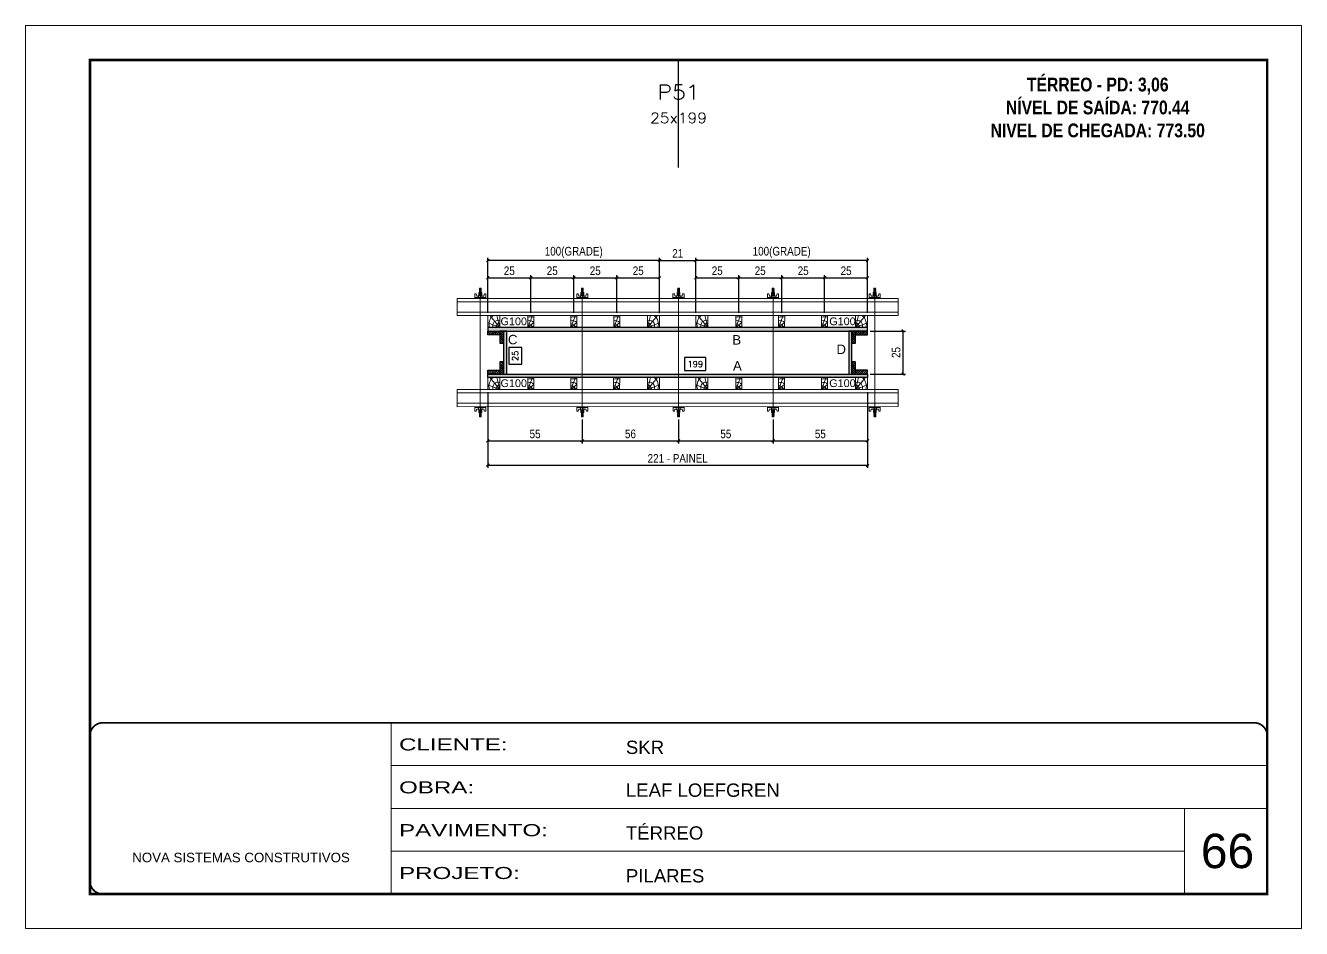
# Model space of a CAD drawing. Extents: x 14400 to 27878, y -21631 to 6985.
# Drawn here: x 15985 to 17470, y -12442 to -11392 of the extents above; entities that cross this region are included whole.
import ezdxf
from ezdxf.enums import TextEntityAlignment as Align

# ---------------------------------------------------------------- set-up
doc = ezdxf.new("R2010")
doc.units = 0
for name, pattern in [('CONTINUO', [0]), ('DASHED', [0.75, 0.5, -0.25]), ('HIDDEN', [0.375, 0.25, -0.125])]:
    doc.linetypes.add(name, pattern=pattern)
for name, color, linetype, lineweight in [('CARIMBO', 255, 'Continuous', 9), ('Folhas', 255, 'Continuous', 9), ('Hachura', 251, 'Continuous', 9), ('Madeira', 126, 'Continuous', 18), ('Perfil Metálico', 224, 'Continuous', 18), ('SARRAFO DE PRESSAO', 251, 'DASHED', 9), ('Texto Seção', 7, 'Continuous', 15)]:
    doc.layers.add(name, color=color, linetype=linetype, lineweight=lineweight)
for name, color, linetype in [('CHAPA', 1, 'Continuous'), ('COTA', 241, 'Continuous'), ('NOMENCLATURA', 7, 'Continuous'), ('SARRAFO', 251, 'Continuous'), ('Texto de Titulo', 7, 'Continuous'), ('Texto Qtd Sarr', 242, 'Continuous'), ('TEXTO_GERAL', 7, 'Continuous')]:
    doc.layers.add(name, color=color, linetype=linetype)
doc.styles.add('ARIAL', font='arial.ttf')
doc.styles.add('COTA TECNICA 2X', font='techl___.ttf', dxfattribs={"height": 10})
doc.styles.add('ROMANC', font='techb___.ttf', dxfattribs={"height": 2.5})
doc.styles.add('ROMANS', font='romans.shx')
doc.styles.add('SANSSERIF', font='sas_____.pfb')
doc.styles.add('Tecnologia', font='')
doc.styles.get('Tecnologia').set_extended_font_data('Forgotten Futurist')
doc.dimstyles.new('SECAO PILAR', dxfattribs={"dimtxt": 10, "dimasz": 3, "dimexe": 3, "dimexo": 3, "dimgap": 3, "dimtad": 1, "dimdec": 1, "dimlfac": 0.5, "dimzin": 12, "dimdsep": 46, "dimtxsty": 'COTA TECNICA 2X', "dimblk1": 'OBLIQUE', "dimblk2": 'OBLIQUE', "dimsah": 1, "dimcen": 0.9, "dimclrd": 256, "dimclre": 256, "dimclrt": 256, "dimadec": 1, "dimazin": 3, "dimtfac": 1, "dimtdec": 1, "dimtmove": 0, "dimatfit": 3, "dimfxl": 1, "dimtolj": 1, "dimtzin": 12, "dimarcsym": 0})
doc.dimstyles.new('SECÇÃO 2', dxfattribs={"dimtxt": 7, "dimasz": 6, "dimexe": 0.18, "dimexo": 2, "dimgap": -4, "dimtad": 3, "dimdec": 1, "dimlfac": 0.5, "dimzin": 12, "dimdsep": 46, "dimtxsty": 'ROMANS', "dimblk": 'ARCHTICK', "dimcen": 0.09, "dimse1": 1, "dimse2": 1, "dimsd1": 1, "dimsd2": 1, "dimclrd": 180, "dimclre": 5, "dimclrt": 1, "dimadec": 0, "dimazin": 3, "dimtfac": 1, "dimtdec": 1, "dimtofl": 0, "dimtmove": 0, "dimatfit": 3, "dimldrblk": 'ARCHTICK', "dimfxl": 1, "dimtolj": 1, "dimtzin": 0, "dimarcsym": 0})

# ---------------------------------------------------------------- blocks, each defined once
blk = doc.blocks.new('9999999999')
at = {"color": 30, "linetype": 'CONTINUO'}
for p, q in [((98564.6, 34230.2), (98564.6, 34429.4)), ((98564.6, 34379.6), (99584, 34379.6)), ((98564.6, 34329.8), (99488, 34329.8)), ((99584, 34329.8), (99488, 34329.8)), ((99488, 34329.8), (99488, 34230.2)), ((98564.6, 34280), (99488, 34280))]:
    blk.add_line(p, q, dxfattribs=at)
at = {"color": 30, "linetype": 'CONTINUO', "const_width": 2}
blk.add_lwpolyline([(99584, 34230.2), (99584, 34414.4, 0.414214), (99569, 34429.4), (98229, 34429.4, 0.414214), (98214, 34414.4), (98214, 34245.2, 0.414214), (98229, 34230.2), (99584, 34230.2)], format="xyb", dxfattribs=at)
at = {"layer": 'Folhas'}
blk.add_lwpolyline([(98139, 34190.2), (99624, 34190.2), (99624, 35240.2), (98139, 35240.2)], close=True, dxfattribs=at)
at = {"layer": 'Folhas', "color": 30, "const_width": 3}
blk.add_lwpolyline([(98214, 34230.2), (99584, 34230.2), (99584, 35200.2), (98214, 35200.2)], close=True, dxfattribs=at)
at = {"color": 7, "linetype": 'Continuous', "ltscale": 5, "style": 'ARIAL'}
for s, height, p in [('SKR', 15.48, (98837.7, 34393.1)), ('LEAF LOEFGREN', 15.483, (98837.7, 34343.3)), ('TÉRREO', 15.48, (98837.7, 34293.5)), ('NOVA SISTEMAS CONSTRUTIVOS', 11.059, (98263.2, 34267.2)), ('PILARES', 15.48, (98837.7, 34243.7))]:
    blk.add_text(s, height=height, dxfattribs=at).set_placement(p)
at = {"layer": 'Folhas', "color": 7, "style": 'Tecnologia', "width": 1.5}
for s, p in [('CLIENTE:', (98573.7, 34397.2)), ('OBRA:', (98573.7, 34347.3)), ('PAVIMENTO:', (98573.7, 34297.5)), ('PROJETO:', (98573.7, 34247.7))]:
    blk.add_text(s, height=14, dxfattribs=at).set_placement(p)
blk = doc.blocks.new('*D2520')
at = {"layer": 'COTA', "color": 180, "lineweight": -2, "transparency": 16777216}
for p, q in [((16562.4, -11767), (16547.4, -11767)), ((16547.4, -11767), (16547.4, -11786.3)), ((16562.4, -11786.3), (16562.4, -11767)), ((16547.4, -11786.3), (16562.4, -11786.3))]:
    blk.add_line(p, q, dxfattribs=at)
at = {"layer": 'Defpoints', "color": 0, "transparency": 16777216}
for p in [(16562.3, -11747.7), (16562.3, -11797.7), (16566.4, -11797.7)]:
    blk.add_point(p, dxfattribs=at)
at = {"layer": 'COTA', "color": 1, "transparency": 16777216, "insert": (16554.9, -11776.7), "char_height": 7, "attachment_point": 5, "rotation": 90, "style": 'ROMANS'}
blk.add_mtext('\\A1;25', dxfattribs=at)
blk = doc.blocks.new('_ArchTick')
at = {"color": 0, "linetype": 'ByBlock', "const_width": 0.15}
blk.add_lwpolyline([(-0.5, -0.5), (0.5, 0.5)], dxfattribs=at)
blk = doc.blocks.new('*D2521')
at = {"layer": 'COTA', "color": 180, "lineweight": -2, "transparency": 16777216}
for p, q in [((16776.8, -11778.7), (16752.1, -11778.7)), ((16752.1, -11778.7), (16752.1, -11793.7)), ((16776.8, -11793.7), (16776.8, -11778.7)), ((16752.1, -11793.7), (16776.8, -11793.7))]:
    blk.add_line(p, q, dxfattribs=at)
at = {"layer": 'Defpoints', "color": 0, "transparency": 16777216}
for p in [(16545, -11797.7), (16943, -11797.7), (16943, -11797.7)]:
    blk.add_point(p, dxfattribs=at)
at = {"layer": 'COTA', "color": 1, "transparency": 16777216, "insert": (16764.5, -11786.2), "char_height": 7, "attachment_point": 5, "style": 'ROMANS'}
blk.add_mtext('\\A1;199', dxfattribs=at)
blk = doc.blocks.new('_Oblique')
at = {"color": 0, "linetype": 'ByBlock', "lineweight": -2}
blk.add_line((-0.5, -0.5), (0.5, 0.5), dxfattribs=at)
blk = doc.blocks.new('*D2522')
at = {"layer": 'COTA', "lineweight": -2, "transparency": 16777216}
for p, q in [((16523, -11818.7), (16523, -11906.9)), ((16965, -11818.7), (16965, -11906.9)), ((16523, -11903.9), (16965, -11903.9))]:
    blk.add_line(p, q, dxfattribs=at)
at = {"layer": 'Defpoints', "color": 0, "transparency": 16777216}
for p in [(16523, -11815.7), (16965, -11815.7), (16965, -11903.9)]:
    blk.add_point(p, dxfattribs=at)
at = {"layer": 'COTA', "lineweight": -2, "transparency": 16777216, "xscale": 3, "yscale": 3, "zscale": 3, "rotation": 180}
blk.add_blockref('_Oblique', (16523, -11903.9), dxfattribs=at)
at = {"layer": 'COTA', "lineweight": -2, "transparency": 16777216, "xscale": 3, "yscale": 3, "zscale": 3}
blk.add_blockref('_Oblique', (16965, -11903.9), dxfattribs=at)
at = {"layer": 'COTA', "transparency": 16777216, "insert": (16744, -11895.8), "char_height": 10, "attachment_point": 5, "style": 'COTA TECNICA 2X'}
blk.add_mtext('\\A1;221 - PAINEL', dxfattribs=at)
blk = doc.blocks.new('*D2523')
at = {"layer": 'COTA', "lineweight": -2, "transparency": 16777216}
for p, q in [((16523, -11818.7), (16523, -11878.5)), ((16633, -11850.5), (16633, -11878.5)), ((16523, -11875.5), (16633, -11875.5))]:
    blk.add_line(p, q, dxfattribs=at)
at = {"layer": 'Defpoints', "color": 0, "transparency": 16777216}
for p in [(16523, -11815.7), (16633, -11847.5), (16633, -11875.5)]:
    blk.add_point(p, dxfattribs=at)
at = {"layer": 'COTA', "lineweight": -2, "transparency": 16777216, "xscale": 3, "yscale": 3, "zscale": 3, "rotation": 180}
blk.add_blockref('_Oblique', (16523, -11875.5), dxfattribs=at)
at = {"layer": 'COTA', "lineweight": -2, "transparency": 16777216, "xscale": 3, "yscale": 3, "zscale": 3}
blk.add_blockref('_Oblique', (16633, -11875.5), dxfattribs=at)
at = {"layer": 'COTA', "transparency": 16777216, "insert": (16578, -11867.4), "char_height": 10, "attachment_point": 5, "style": 'COTA TECNICA 2X'}
blk.add_mtext('\\A1;55', dxfattribs=at)
blk = doc.blocks.new('*D2524')
at = {"layer": 'COTA', "lineweight": -2, "transparency": 16777216}
for p, q in [((16965, -11818.7), (16965, -11878.5)), ((16855, -11850.5), (16855, -11878.5)), ((16855, -11875.5), (16965, -11875.5))]:
    blk.add_line(p, q, dxfattribs=at)
at = {"layer": 'Defpoints', "color": 0, "transparency": 16777216}
for p in [(16965, -11815.7), (16855, -11847.5), (16965, -11875.5)]:
    blk.add_point(p, dxfattribs=at)
at = {"layer": 'COTA', "lineweight": -2, "transparency": 16777216, "xscale": 3, "yscale": 3, "zscale": 3, "rotation": 180}
blk.add_blockref('_Oblique', (16855, -11875.5), dxfattribs=at)
at = {"layer": 'COTA', "lineweight": -2, "transparency": 16777216, "xscale": 3, "yscale": 3, "zscale": 3}
blk.add_blockref('_Oblique', (16965, -11875.5), dxfattribs=at)
at = {"layer": 'COTA', "transparency": 16777216, "insert": (16910, -11867.4), "char_height": 10, "attachment_point": 5, "style": 'COTA TECNICA 2X'}
blk.add_mtext('\\A1;55', dxfattribs=at)
blk = doc.blocks.new('C')
at = {"layer": 'Hachura', "color": 0}
for p, q in [((0, 3.22), (0, -3.22)), ((0.45, 3.22), (0, 3.22)), ((0.46, 3.16), (0, 3.16)), ((0.46, 3.05), (0, 3.05)), ((0.46, 2.88), (0, 2.88)), ((0, 2.75), (0, -1.16)), ((0.46, 2.65), (0, 2.65)), ((0.46, 2.23), (0, 2.23)), ((0.46, 1.51), (0, 1.51)), ((0.39, 0.49), (0.17, 0.49)), ((0.45, -3.23), (0.45, 3.22)), ((0.45, 3.22), (2.58, 3.22)), ((1.74, 0.97), (0.45, 0.97)), ((1.45, 0.1), (0.45, 0.1)), ((1.35, 1.94), (1.35, 0.96)), ((2.58, 2.39), (1.47, 2.09)), ((1.74, -0.97), (1.74, 0.97)), ((1.74, 0.97), (1.74, 0.84)), ((1.74, 0.97), (1.74, 0.84)), ((1.74, 0.84), (3.35, 0.84)), ((3.35, 0.45), (1.74, 0.45)), ((2.58, 3.22), (2.58, 2.39)), ((3.32, 0.84), (3.32, -0.84)), ((3.35, 0.84), (3.35, -0.84)), ((3.68, 0.45), (3.35, 0.45)), ((3.84, -0.52), (3.35, 0.45)), ((3.35, 0.06), (3.67, -0.57)), ((3.68, 0.45), (4.16, -0.52)), ((3.72, 0.5), (4.25, -0.57)), ((4.37, -0.55), (3.83, 0.53)), ((4.15, 0.45), (3.93, 0.45)), ((4.42, -0.52), (3.93, 0.45)), ((4.15, 0.45), (4.26, 0.45)), ((4.26, 0.45), (4.74, -0.52)), ((4.3, 0.5), (4.83, -0.57)), ((4.95, -0.55), (4.41, 0.53)), ((4.51, 0.45), (4.84, 0.45)), ((5, -0.52), (4.51, 0.45)), ((4.84, 0.45), (5.32, -0.52)), ((4.88, 0.5), (5.41, -0.57)), ((5.53, -0.55), (4.99, 0.53)), ((5.58, -0.52), (5.09, 0.45)), ((5.42, 0.45), (5.09, 0.45)), ((5.58, -0.52), (5.09, 0.45)), ((5.42, 0.45), (5.74, -0.19)), ((5.46, 0.5), (5.74, -0.07)), ((5.74, 0.19), (5.57, 0.53)), ((5.74, 0.32), (5.68, 0.45)), ((5.68, 0.45), (5.74, 0.45)), ((5.74, 0.45), (5.9, 0.29)), ((5.74, 0.45), (5.74, -0.52)), ((5.9, -0.36), (5.9, 0.29)), ((0.45, 0), (0, 0)), ((0.46, -1.52), (0, -1.52)), ((0.46, -2.23), (0, -2.23)), ((0.46, -2.65), (0, -2.65)), ((0.46, -2.88), (0, -2.88)), ((0.46, -3.05), (0, -3.05)), ((0.46, -3.16), (0, -3.16)), ((0, -3.22), (2.57, -3.22)), ((0.08, -0.48), (0.29, -0.48)), ((0.29, -0.48), (0.4, -0.48)), ((0.45, 0), (0.45, -0.97)), ((0.45, -0.16), (1.45, -0.16)), ((0.45, -0.65), (0.45, -0.32)), ((0.45, -3.23), (0.45, -0.65)), ((0.45, -0.97), (1.74, -0.97)), ((1.35, -1.94), (1.35, -0.97)), ((2.58, -2.39), (1.47, -2.1)), ((3.35, -0.32), (1.74, -0.32)), ((3.35, -0.84), (1.74, -0.84)), ((2.58, -3.23), (2.58, -2.39)), ((3.35, -0.07), (3.58, -0.52)), ((3.35, -0.52), (3.58, -0.52)), ((3.84, -0.52), (4.16, -0.52)), ((4.42, -0.52), (4.74, -0.52)), ((4.63, -0.52), (4.74, -0.52)), ((5, -0.52), (5.32, -0.52)), ((5.58, -0.52), (5.74, -0.52)), ((5.74, -0.52), (5.9, -0.36)), ((5.74, -0.52), (5.74, -0.52))]:
    blk.add_line(p, q, dxfattribs=at)
for centre, radius, start, end in [((1.52, 1.94), 0.161, 104.74356, 180), ((1.44, -0.03), 0.129, 272.69497, 87.30503), ((3.81, 0.39), 0.143, 25.56881, 154.43119), ((4.39, 0.39), 0.143, 25.56881, 154.43119), ((4.97, 0.39), 0.143, 25.56881, 154.43119), ((5.55, 0.39), 0.143, 25.56881, 154.43119), ((0.17, -0.37), 0.174, 221.74404, 317.85924), ((1.52, -1.94), 0.161, 180, 255.25644), ((3.71, -0.4), 0.174, 222.14076, 318.25596), ((4.29, -0.4), 0.174, 222.14076, 318.25596), ((4.87, -0.4), 0.174, 222.14076, 318.25596), ((5.45, -0.4), 0.174, 222.14076, 318.25596), ((5.61, -0.4), 0.174, 317.85924, 318.25596)]:
    blk.add_arc(centre, radius, start, end, dxfattribs=at)
blk = doc.blocks.new('*D2529')
at = {"layer": 'COTA', "lineweight": -2, "transparency": 16777216}
for p, q in [((16745, -11850.5), (16745, -11878.5)), ((16855, -11850.5), (16855, -11878.5)), ((16745, -11875.5), (16855, -11875.5))]:
    blk.add_line(p, q, dxfattribs=at)
at = {"layer": 'Defpoints', "color": 0, "transparency": 16777216}
for p in [(16745, -11847.5), (16855, -11847.5), (16855, -11875.5)]:
    blk.add_point(p, dxfattribs=at)
at = {"layer": 'COTA', "lineweight": -2, "transparency": 16777216, "xscale": 3, "yscale": 3, "zscale": 3, "rotation": 180}
blk.add_blockref('_Oblique', (16745, -11875.5), dxfattribs=at)
at = {"layer": 'COTA', "lineweight": -2, "transparency": 16777216, "xscale": 3, "yscale": 3, "zscale": 3}
blk.add_blockref('_Oblique', (16855, -11875.5), dxfattribs=at)
at = {"layer": 'COTA', "transparency": 16777216, "insert": (16800, -11867.4), "char_height": 10, "attachment_point": 5, "style": 'COTA TECNICA 2X'}
blk.add_mtext('\\A1;55', dxfattribs=at)
blk = doc.blocks.new('*D2530')
at = {"layer": 'COTA', "lineweight": -2, "transparency": 16777216}
for p, q in [((16968, -11747.7), (17009.3, -11747.7)), ((17006.3, -11797.7), (17006.3, -11747.7)), ((16968, -11797.7), (17009.3, -11797.7))]:
    blk.add_line(p, q, dxfattribs=at)
at = {"layer": 'Defpoints', "color": 0, "transparency": 16777216}
for p in [(16965, -11747.7), (17006.3, -11747.7), (16965, -11797.7)]:
    blk.add_point(p, dxfattribs=at)
at = {"layer": 'COTA', "lineweight": -2, "transparency": 16777216, "xscale": 3, "yscale": 3, "zscale": 3}
for p, rotation in [((17006.3, -11747.7), 90), ((17006.3, -11797.7), 270)]:
    blk.add_blockref('_Oblique', p, dxfattribs=dict(at, rotation=rotation))
at = {"layer": 'COTA', "transparency": 16777216, "insert": (16998.2, -11772.7), "char_height": 10, "attachment_point": 5, "rotation": 90, "style": 'COTA TECNICA 2X'}
blk.add_mtext('\\A1;25', dxfattribs=at)
blk = doc.blocks.new('*D2531')
at = {"layer": 'COTA', "lineweight": -2, "transparency": 16777216}
for p, q in [((16633, -11850.5), (16633, -11878.5)), ((16745, -11850.5), (16745, -11878.5)), ((16633, -11875.5), (16745, -11875.5))]:
    blk.add_line(p, q, dxfattribs=at)
at = {"layer": 'Defpoints', "color": 0, "transparency": 16777216}
for p in [(16633, -11847.5), (16745, -11847.5), (16745, -11875.5)]:
    blk.add_point(p, dxfattribs=at)
at = {"layer": 'COTA', "lineweight": -2, "transparency": 16777216, "xscale": 3, "yscale": 3, "zscale": 3, "rotation": 180}
blk.add_blockref('_Oblique', (16633, -11875.5), dxfattribs=at)
at = {"layer": 'COTA', "lineweight": -2, "transparency": 16777216, "xscale": 3, "yscale": 3, "zscale": 3}
blk.add_blockref('_Oblique', (16745, -11875.5), dxfattribs=at)
at = {"layer": 'COTA', "transparency": 16777216, "insert": (16689, -11867.4), "char_height": 10, "attachment_point": 5, "style": 'COTA TECNICA 2X'}
blk.add_mtext('\\A1;56', dxfattribs=at)
blk = doc.blocks.new('PONTALETE')
at = {"layer": 'Madeira'}
for q in [(2.71, 7), (7, 5.76), (7, 1.74)]:
    blk.add_line((0, 0), q, dxfattribs=at)
blk.add_lwpolyline([(0, 0), (7, 0), (7, 7), (0, 7)], close=True, dxfattribs=at)
for centre, radius, start, end in [((2.04, 0.06), 6.23, 37.28179, 109.09128), ((1.09, 0.9), 3.19, 343.60304, 109.98471), ((-0.21, -0.78), 3.09, 14.63219, 86.0383)]:
    blk.add_arc(centre, radius, start, end, dxfattribs=at)
blk = doc.blocks.new('MEIO PONTALETE')
at = {"layer": 'Madeira'}
for q in [(2.71, 7), (3.5, 2.88), (3.5, 0.87)]:
    blk.add_line((0, 0), q, dxfattribs=at)
blk.add_lwpolyline([(0, 0), (3.5, 0), (3.5, 7), (0, 7)], close=True, dxfattribs=at)
for centre, radius, start, end in [((2.04, 0.06), 6.23, 76.44987, 109.09128), ((1.09, 0.9), 3.19, 40.90626, 109.98471), ((-0.21, -0.78), 3.09, 14.63219, 86.0383)]:
    blk.add_arc(centre, radius, start, end, dxfattribs=at)
blk = doc.blocks.new('*D2525')
at = {"layer": 'COTA', "lineweight": -2, "transparency": 16777216}
for p, q in [((16765, -11726.7), (16765, -11682.8)), ((16765, -11685.8), (16815, -11685.8)), ((16815, -11726.7), (16815, -11682.8))]:
    blk.add_line(p, q, dxfattribs=at)
at = {"layer": 'Defpoints', "color": 0, "transparency": 16777216}
for p in [(16815, -11685.8), (16765, -11729.7), (16815, -11729.7)]:
    blk.add_point(p, dxfattribs=at)
at = {"layer": 'COTA', "lineweight": -2, "transparency": 16777216, "xscale": 3, "yscale": 3, "zscale": 3, "rotation": 180}
blk.add_blockref('_Oblique', (16765, -11685.8), dxfattribs=at)
at = {"layer": 'COTA', "lineweight": -2, "transparency": 16777216, "xscale": 3, "yscale": 3, "zscale": 3}
blk.add_blockref('_Oblique', (16815, -11685.8), dxfattribs=at)
at = {"layer": 'COTA', "transparency": 16777216, "insert": (16790, -11677.7), "char_height": 10, "attachment_point": 5, "style": 'COTA TECNICA 2X'}
blk.add_mtext('\\A1;25', dxfattribs=at)
blk = doc.blocks.new('*D2526')
at = {"layer": 'COTA', "lineweight": -2, "transparency": 16777216}
for p, q in [((16765, -11726.7), (16765, -11662.6)), ((16965, -11665.6), (16765, -11665.6)), ((16965, -11726.7), (16965, -11662.6))]:
    blk.add_line(p, q, dxfattribs=at)
at = {"layer": 'Defpoints', "color": 0, "transparency": 16777216}
for p in [(16765, -11665.6), (16765, -11729.7), (16965, -11729.7)]:
    blk.add_point(p, dxfattribs=at)
at = {"layer": 'COTA', "lineweight": -2, "transparency": 16777216, "xscale": 3, "yscale": 3, "zscale": 3, "rotation": 180}
blk.add_blockref('_Oblique', (16765, -11665.6), dxfattribs=at)
at = {"layer": 'COTA', "lineweight": -2, "transparency": 16777216, "xscale": 3, "yscale": 3, "zscale": 3}
blk.add_blockref('_Oblique', (16965, -11665.6), dxfattribs=at)
at = {"layer": 'COTA', "transparency": 16777216, "insert": (16865, -11656.4), "char_height": 10, "attachment_point": 5, "style": 'COTA TECNICA 2X'}
blk.add_mtext('\\A1;100(GRADE)', dxfattribs=at)
blk = doc.blocks.new('*D2532')
at = {"layer": 'COTA', "lineweight": -2, "transparency": 16777216}
for p, q in [((16815, -11726.7), (16815, -11682.8)), ((16815, -11685.8), (16865, -11685.8)), ((16865, -11726.7), (16865, -11682.8))]:
    blk.add_line(p, q, dxfattribs=at)
at = {"layer": 'Defpoints', "color": 0, "transparency": 16777216}
for p in [(16865, -11685.8), (16815, -11729.7), (16865, -11729.7)]:
    blk.add_point(p, dxfattribs=at)
at = {"layer": 'COTA', "lineweight": -2, "transparency": 16777216, "xscale": 3, "yscale": 3, "zscale": 3, "rotation": 180}
blk.add_blockref('_Oblique', (16815, -11685.8), dxfattribs=at)
at = {"layer": 'COTA', "lineweight": -2, "transparency": 16777216, "xscale": 3, "yscale": 3, "zscale": 3}
blk.add_blockref('_Oblique', (16865, -11685.8), dxfattribs=at)
at = {"layer": 'COTA', "transparency": 16777216, "insert": (16840, -11677.7), "char_height": 10, "attachment_point": 5, "style": 'COTA TECNICA 2X'}
blk.add_mtext('\\A1;25', dxfattribs=at)
blk = doc.blocks.new('*D2533')
at = {"layer": 'COTA', "lineweight": -2, "transparency": 16777216}
for p, q in [((16865, -11726.7), (16865, -11682.8)), ((16865, -11685.8), (16915, -11685.8)), ((16915, -11726.7), (16915, -11682.8))]:
    blk.add_line(p, q, dxfattribs=at)
at = {"layer": 'Defpoints', "color": 0, "transparency": 16777216}
for p in [(16915, -11685.8), (16865, -11729.7), (16915, -11729.7)]:
    blk.add_point(p, dxfattribs=at)
at = {"layer": 'COTA', "lineweight": -2, "transparency": 16777216, "xscale": 3, "yscale": 3, "zscale": 3, "rotation": 180}
blk.add_blockref('_Oblique', (16865, -11685.8), dxfattribs=at)
at = {"layer": 'COTA', "lineweight": -2, "transparency": 16777216, "xscale": 3, "yscale": 3, "zscale": 3}
blk.add_blockref('_Oblique', (16915, -11685.8), dxfattribs=at)
at = {"layer": 'COTA', "transparency": 16777216, "insert": (16890, -11677.7), "char_height": 10, "attachment_point": 5, "style": 'COTA TECNICA 2X'}
blk.add_mtext('\\A1;25', dxfattribs=at)
blk = doc.blocks.new('*D2534')
at = {"layer": 'COTA', "lineweight": -2, "transparency": 16777216}
for p, q in [((16915, -11726.7), (16915, -11682.8)), ((16915, -11685.8), (16965, -11685.8)), ((16965, -11726.7), (16965, -11682.8))]:
    blk.add_line(p, q, dxfattribs=at)
at = {"layer": 'Defpoints', "color": 0, "transparency": 16777216}
for p in [(16965, -11685.8), (16915, -11729.7), (16965, -11729.7)]:
    blk.add_point(p, dxfattribs=at)
at = {"layer": 'COTA', "lineweight": -2, "transparency": 16777216, "xscale": 3, "yscale": 3, "zscale": 3, "rotation": 180}
blk.add_blockref('_Oblique', (16915, -11685.8), dxfattribs=at)
at = {"layer": 'COTA', "lineweight": -2, "transparency": 16777216, "xscale": 3, "yscale": 3, "zscale": 3}
blk.add_blockref('_Oblique', (16965, -11685.8), dxfattribs=at)
at = {"layer": 'COTA', "transparency": 16777216, "insert": (16940, -11677.7), "char_height": 10, "attachment_point": 5, "style": 'COTA TECNICA 2X'}
blk.add_mtext('\\A1;25', dxfattribs=at)
blk = doc.blocks.new('*D2527')
at = {"layer": 'COTA', "lineweight": -2, "transparency": 16777216}
for p, q in [((16523, -11726.7), (16523, -11682.8)), ((16523, -11685.8), (16573, -11685.8)), ((16573, -11726.7), (16573, -11682.8))]:
    blk.add_line(p, q, dxfattribs=at)
at = {"layer": 'Defpoints', "color": 0, "transparency": 16777216}
for p in [(16573, -11685.8), (16523, -11729.7), (16573, -11729.7)]:
    blk.add_point(p, dxfattribs=at)
at = {"layer": 'COTA', "lineweight": -2, "transparency": 16777216, "xscale": 3, "yscale": 3, "zscale": 3, "rotation": 180}
blk.add_blockref('_Oblique', (16523, -11685.8), dxfattribs=at)
at = {"layer": 'COTA', "lineweight": -2, "transparency": 16777216, "xscale": 3, "yscale": 3, "zscale": 3}
blk.add_blockref('_Oblique', (16573, -11685.8), dxfattribs=at)
at = {"layer": 'COTA', "transparency": 16777216, "insert": (16548, -11677.7), "char_height": 10, "attachment_point": 5, "style": 'COTA TECNICA 2X'}
blk.add_mtext('\\A1;25', dxfattribs=at)
blk = doc.blocks.new('*D2528')
at = {"layer": 'COTA', "lineweight": -2, "transparency": 16777216}
for p, q in [((16523, -11726.7), (16523, -11662.6)), ((16723, -11665.6), (16523, -11665.6)), ((16723, -11726.7), (16723, -11662.6))]:
    blk.add_line(p, q, dxfattribs=at)
at = {"layer": 'Defpoints', "color": 0, "transparency": 16777216}
for p in [(16523, -11665.6), (16523, -11729.7), (16723, -11729.7)]:
    blk.add_point(p, dxfattribs=at)
at = {"layer": 'COTA', "lineweight": -2, "transparency": 16777216, "xscale": 3, "yscale": 3, "zscale": 3, "rotation": 180}
blk.add_blockref('_Oblique', (16523, -11665.6), dxfattribs=at)
at = {"layer": 'COTA', "lineweight": -2, "transparency": 16777216, "xscale": 3, "yscale": 3, "zscale": 3}
blk.add_blockref('_Oblique', (16723, -11665.6), dxfattribs=at)
at = {"layer": 'COTA', "transparency": 16777216, "insert": (16623, -11656.4), "char_height": 10, "attachment_point": 5, "style": 'COTA TECNICA 2X'}
blk.add_mtext('\\A1;100(GRADE)', dxfattribs=at)
blk = doc.blocks.new('*D2535')
at = {"layer": 'COTA', "lineweight": -2, "transparency": 16777216}
for p, q in [((16573, -11726.7), (16573, -11682.8)), ((16573, -11685.8), (16623, -11685.8)), ((16623, -11726.7), (16623, -11682.8))]:
    blk.add_line(p, q, dxfattribs=at)
at = {"layer": 'Defpoints', "color": 0, "transparency": 16777216}
for p in [(16623, -11685.8), (16573, -11729.7), (16623, -11729.7)]:
    blk.add_point(p, dxfattribs=at)
at = {"layer": 'COTA', "lineweight": -2, "transparency": 16777216, "xscale": 3, "yscale": 3, "zscale": 3, "rotation": 180}
blk.add_blockref('_Oblique', (16573, -11685.8), dxfattribs=at)
at = {"layer": 'COTA', "lineweight": -2, "transparency": 16777216, "xscale": 3, "yscale": 3, "zscale": 3}
blk.add_blockref('_Oblique', (16623, -11685.8), dxfattribs=at)
at = {"layer": 'COTA', "transparency": 16777216, "insert": (16598, -11677.7), "char_height": 10, "attachment_point": 5, "style": 'COTA TECNICA 2X'}
blk.add_mtext('\\A1;25', dxfattribs=at)
blk = doc.blocks.new('*D2536')
at = {"layer": 'COTA', "lineweight": -2, "transparency": 16777216}
for p, q in [((16623, -11726.7), (16623, -11682.8)), ((16623, -11685.8), (16673, -11685.8)), ((16673, -11726.7), (16673, -11682.8))]:
    blk.add_line(p, q, dxfattribs=at)
at = {"layer": 'Defpoints', "color": 0, "transparency": 16777216}
for p in [(16673, -11685.8), (16623, -11729.7), (16673, -11729.7)]:
    blk.add_point(p, dxfattribs=at)
at = {"layer": 'COTA', "lineweight": -2, "transparency": 16777216, "xscale": 3, "yscale": 3, "zscale": 3, "rotation": 180}
blk.add_blockref('_Oblique', (16623, -11685.8), dxfattribs=at)
at = {"layer": 'COTA', "lineweight": -2, "transparency": 16777216, "xscale": 3, "yscale": 3, "zscale": 3}
blk.add_blockref('_Oblique', (16673, -11685.8), dxfattribs=at)
at = {"layer": 'COTA', "transparency": 16777216, "insert": (16648, -11677.7), "char_height": 10, "attachment_point": 5, "style": 'COTA TECNICA 2X'}
blk.add_mtext('\\A1;25', dxfattribs=at)
blk = doc.blocks.new('*D2537')
at = {"layer": 'COTA', "lineweight": -2, "transparency": 16777216}
for p, q in [((16673, -11726.7), (16673, -11682.8)), ((16673, -11685.8), (16723, -11685.8)), ((16723, -11726.7), (16723, -11682.8))]:
    blk.add_line(p, q, dxfattribs=at)
at = {"layer": 'Defpoints', "color": 0, "transparency": 16777216}
for p in [(16723, -11685.8), (16673, -11729.7), (16723, -11729.7)]:
    blk.add_point(p, dxfattribs=at)
at = {"layer": 'COTA', "lineweight": -2, "transparency": 16777216, "xscale": 3, "yscale": 3, "zscale": 3, "rotation": 180}
blk.add_blockref('_Oblique', (16673, -11685.8), dxfattribs=at)
at = {"layer": 'COTA', "lineweight": -2, "transparency": 16777216, "xscale": 3, "yscale": 3, "zscale": 3}
blk.add_blockref('_Oblique', (16723, -11685.8), dxfattribs=at)
at = {"layer": 'COTA', "transparency": 16777216, "insert": (16698, -11677.7), "char_height": 10, "attachment_point": 5, "style": 'COTA TECNICA 2X'}
blk.add_mtext('\\A1;25', dxfattribs=at)
blk = doc.blocks.new('*D2538')
at = {"layer": 'COTA', "lineweight": -2, "transparency": 16777216}
for p, q in [((16723, -11726.8), (16723, -11662.6)), ((16723, -11665.6), (16765, -11665.6)), ((16765, -11726.7), (16765, -11662.6))]:
    blk.add_line(p, q, dxfattribs=at)
at = {"layer": 'Defpoints', "color": 0, "transparency": 16777216}
for p in [(16765, -11665.6), (16723, -11729.8), (16765, -11729.7)]:
    blk.add_point(p, dxfattribs=at)
at = {"layer": 'COTA', "lineweight": -2, "transparency": 16777216, "xscale": 3, "yscale": 3, "zscale": 3, "rotation": 180}
blk.add_blockref('_Oblique', (16723, -11665.6), dxfattribs=at)
at = {"layer": 'COTA', "lineweight": -2, "transparency": 16777216, "xscale": 3, "yscale": 3, "zscale": 3}
blk.add_blockref('_Oblique', (16765, -11665.6), dxfattribs=at)
at = {"layer": 'COTA', "transparency": 16777216, "insert": (16744, -11657.5), "char_height": 10, "attachment_point": 5, "style": 'COTA TECNICA 2X'}
blk.add_mtext('\\A1;21', dxfattribs=at)
blk = doc.blocks.new('titulo1')
at = {"layer": 'Defpoints', "color": 252, "linetype": 'HIDDEN', "ltscale": 2}
blk.add_line((0, 0), (0, 125), dxfattribs=at)
at = {"layer": 'Defpoints', "style": 'ROMANS', "oblique": 15}
blk.add_attdef('FOLHA', text='', height=10, dxfattribs=at).set_placement((0, 15.6), align=Align.MIDDLE_CENTER)
at = {"layer": 'Texto Qtd Sarr', "color": 3, "style": 'ROMANS', "oblique": 15}
for tag, height, p in [('TITULO', 17, (0, 71.4)), ('SEÇÃO', 12, (0, 41.5))]:
    blk.add_attdef(tag, text='', height=height, dxfattribs=at).set_placement(p, align=Align.MIDDLE_CENTER)

msp = doc.modelspace()

# ---------------------------------------------------------------- hatches: boundary and pattern name
at = {"layer": 'Hachura'}
h = msp.add_hatch(color=256, dxfattribs=at)
h.dxf.hatch_style = 1
h.paths.add_polyline_path([(16964.97, -11747.73), (16964.97, -11743.73), (16522.97, -11743.73), (16522.97, -11747.73)])
h = msp.add_hatch(dxfattribs=at)
h.set_pattern_fill('ANSI31', color=256, scale=0.5, angle=180, style=0)
h.set_pattern_definition([(225, (7399.015, -34643.5346), (1.12253202, -1.12253202), [])])
h.paths.add_polyline_path([(16536.97, -11752.13), (16536.97, -11747.73), (16522.97, -11747.73), (16522.97, -11752.13)])
h = msp.add_hatch(dxfattribs=at)
h.set_pattern_fill('ANSI31', color=256, scale=0.5, angle=270, style=0)
h.set_pattern_definition([(315, (39432.775, -21250.6783), (1.12253202, 1.12253202), [])])
h.paths.add_polyline_path([(16541.37, -11761.73), (16536.97, -11761.73), (16536.97, -11747.73), (16541.37, -11747.73)])
h = msp.add_hatch(color=256, dxfattribs=at)
h.dxf.hatch_style = 1
h.paths.add_polyline_path([(16541.37, -11797.73), (16544.97, -11797.73), (16544.97, -11747.73), (16541.37, -11747.73)])
h = msp.add_hatch(color=256, dxfattribs=at)
h.dxf.hatch_style = 1
h.paths.add_polyline_path([(16942.97, -11797.73), (16946.57, -11797.73), (16946.57, -11747.73), (16942.97, -11747.73)])
h = msp.add_hatch(dxfattribs=at)
h.set_pattern_fill('ANSI31', color=256, scale=0.5, angle=270, style=0)
h.set_pattern_definition([(315, (39842.375, -21250.6783), (1.12253202, 1.12253202), [])])
h.paths.add_polyline_path([(16950.97, -11761.73), (16946.57, -11761.73), (16946.57, -11747.73), (16950.97, -11747.73)])
h = msp.add_hatch(dxfattribs=at)
h.set_pattern_fill('ANSI31', color=256, scale=0.5, angle=180, style=0)
h.set_pattern_definition([(225, (7827.015, -34677.1346), (1.12253202, -1.12253202), [])])
h.paths.add_polyline_path([(16964.97, -11747.73), (16964.97, -11752.13), (16950.97, -11752.13), (16950.97, -11747.73)])
h = msp.add_hatch(dxfattribs=at)
h.set_pattern_fill('ANSI31', color=256, scale=0.5, angle=270, style=0)
h.set_pattern_definition([(315, (39432.775, -21286.6783), (1.12253202, 1.12253202), [])])
h.paths.add_polyline_path([(16541.37, -11797.73), (16536.97, -11797.73), (16536.97, -11783.73), (16541.37, -11783.73)])
h = msp.add_hatch(dxfattribs=at)
h.set_pattern_fill('ANSI31', color=256, scale=0.5, angle=270, style=0)
h.set_pattern_definition([(315, (39842.375, -21286.6783), (1.12253202, 1.12253202), [])])
h.paths.add_polyline_path([(16950.97, -11797.73), (16946.57, -11797.73), (16946.57, -11783.73), (16950.97, -11783.73)])
h = msp.add_hatch(dxfattribs=at)
h.set_pattern_fill('ANSI31', color=256, scale=0.5, angle=180, style=0)
h.set_pattern_definition([(225, (7399.015, -34689.1346), (1.12253202, -1.12253202), [])])
h.paths.add_polyline_path([(16536.97, -11797.73), (16536.97, -11793.33), (16522.97, -11793.33), (16522.97, -11797.73)])
h = msp.add_hatch(color=256, dxfattribs=at)
h.dxf.hatch_style = 1
h.paths.add_polyline_path([(16964.97, -11797.73), (16964.97, -11801.73), (16522.97, -11801.73), (16522.97, -11797.73)])
h = msp.add_hatch(dxfattribs=at)
h.set_pattern_fill('ANSI31', color=256, scale=0.5, angle=180, style=0)
h.set_pattern_definition([(225, (7462.015, -34689.1346), (1.12253202, -1.12253202), [])])
h.paths.add_polyline_path([(16950.97, -11797.73), (16950.97, -11793.33), (16964.97, -11793.33), (16964.97, -11797.73)])

# ---------------------------------------------------------------- linework, layer by layer
at = {"layer": 'CHAPA'}
for points in [[(16964.97, -11747.73), (16964.97, -11743.73), (16522.97, -11743.73), (16522.97, -11747.73)], [(16541.37, -11797.73), (16544.97, -11797.73), (16544.97, -11747.73), (16541.37, -11747.73)], [(16942.97, -11797.73), (16946.57, -11797.73), (16946.57, -11747.73), (16942.97, -11747.73)], [(16964.97, -11797.73), (16964.97, -11801.73), (16522.97, -11801.73), (16522.97, -11797.73)]]:
    msp.add_lwpolyline(points, close=True, dxfattribs=at)
at = {"layer": 'Hachura'}
for p, q in [((16514.28, -11846.5), (16514.28, -11702.76)), ((16632.97, -11846.5), (16632.97, -11702.76)), ((16744.97, -11846.5), (16744.97, -11702.76)), ((16854.97, -11846.5), (16854.97, -11702.76)), ((16973.36, -11846.5), (16973.36, -11702.76))]:
    msp.add_line(p, q, dxfattribs=at)
at = {"layer": 'Madeira'}
for points in [[(16522.97, -11743.72), (16522.98, -11729.72), (16722.98, -11729.73), (16722.96, -11743.73)], [(16764.97, -11743.72), (16764.99, -11729.72), (16964.98, -11729.73), (16964.97, -11743.73)], [(16522.95, -11815.71), (16522.97, -11801.71), (16722.96, -11801.71), (16722.94, -11815.71)], [(16764.96, -11815.71), (16764.97, -11801.71), (16964.97, -11801.71), (16964.95, -11815.71)]]:
    msp.add_lwpolyline(points, close=True, dxfattribs=at)
at = {"layer": 'Perfil Metálico'}
for p, q in [((17000.68, -11713.79), (16487.25, -11713.79)), ((17000.68, -11725.79), (16487.25, -11725.79)), ((17000.68, -11819.73), (16487.25, -11819.73)), ((17000.68, -11831.73), (16487.25, -11831.73))]:
    msp.add_line(p, q, dxfattribs=at)
for points in [[(17000.68, -11729.73), (17000.68, -11709.73), (16487.25, -11709.79), (16487.25, -11729.79)], [(16487.25, -11815.73), (16487.25, -11835.73), (17000.68, -11835.67), (17000.68, -11815.67)]]:
    msp.add_lwpolyline(points, close=True, dxfattribs=at)
at = {"layer": 'SARRAFO'}
for points in [[(16522.97, -11747.73), (16536.97, -11747.73), (16536.97, -11752.13), (16522.97, -11752.13)], [(16522.97, -11747.73), (16536.97, -11747.73), (16536.97, -11752.13), (16522.97, -11752.13)], [(16536.97, -11747.73), (16536.97, -11761.73), (16541.37, -11761.73), (16541.37, -11747.73)], [(16536.97, -11747.73), (16536.97, -11761.73), (16541.37, -11761.73), (16541.37, -11747.73)], [(16946.57, -11747.73), (16946.57, -11761.73), (16950.97, -11761.73), (16950.97, -11747.73)], [(16946.57, -11747.73), (16946.57, -11761.73), (16950.97, -11761.73), (16950.97, -11747.73)], [(16950.97, -11752.13), (16964.97, -11752.13), (16964.97, -11747.73), (16950.97, -11747.73)], [(16950.97, -11752.13), (16964.97, -11752.13), (16964.97, -11747.73), (16950.97, -11747.73)], [(16536.97, -11783.73), (16536.97, -11797.73), (16541.37, -11797.73), (16541.37, -11783.73)], [(16536.97, -11783.73), (16536.97, -11797.73), (16541.37, -11797.73), (16541.37, -11783.73)], [(16946.57, -11783.73), (16946.57, -11797.73), (16950.97, -11797.73), (16950.97, -11783.73)], [(16946.57, -11783.73), (16946.57, -11797.73), (16950.97, -11797.73), (16950.97, -11783.73)], [(16522.97, -11793.33), (16536.97, -11793.33), (16536.97, -11797.73), (16522.97, -11797.73)], [(16522.97, -11793.33), (16536.97, -11793.33), (16536.97, -11797.73), (16522.97, -11797.73)], [(16964.97, -11793.33), (16950.97, -11793.33), (16950.97, -11797.73), (16964.97, -11797.73)], [(16964.97, -11793.33), (16950.97, -11793.33), (16950.97, -11797.73), (16964.97, -11797.73)]]:
    msp.add_lwpolyline(points, close=True, dxfattribs=at)

# ---------------------------------------------------------------- block references
at = {"layer": 'Hachura', "linetype": 'Continuous', "yscale": 2, "zscale": 2}
for p, xscale, rotation in [((16514.29, -11709.76), -2, 270), ((16632.96, -11709.76), 2, 90.00000000000001), ((16744.96, -11709.76), 2, 90.00000000000001), ((16854.96, -11709.76), 2, 90.00000000000001), ((16973.35, -11709.76), 2, 90.00000000000001), ((16514.28, -11835.7), 2, 270), ((16632.97, -11835.7), -2, 90), ((16744.97, -11835.7), -2, 90), ((16854.97, -11835.7), -2, 90), ((16973.36, -11835.7), -2, 90)]:
    msp.add_blockref('C', p, dxfattribs=dict(at, xscale=xscale, rotation=rotation))
at = {"layer": 'Madeira'}
for name, p, xscale, yscale, zscale, rotation in [('PONTALETE', (16536.97, -11743.73), 2, 2, 2, 89.93708930310329), ('MEIO PONTALETE', (16569.47, -11743.72), 1.999999997962732, 1.999999997962732, 1.999999997962732, 359.9370893031033), ('MEIO PONTALETE', (16619.47, -11743.72), 1.999999997962732, 1.999999997962732, 1.999999997962732, 359.9370893031033), ('MEIO PONTALETE', (16669.47, -11743.72), 1.999999997962732, 1.999999997962732, 1.999999997962732, 359.9370893031033), ('PONTALETE', (16708.96, -11743.71), -2, 2, 2, 269.9370893031033), ('PONTALETE', (16778.97, -11743.73), 2, 2, 2, 89.93708930310329), ('MEIO PONTALETE', (16811.47, -11743.72), 1.999999997962732, 1.999999997962732, 1.999999997962732, 359.9370893031033), ('MEIO PONTALETE', (16861.47, -11743.72), 1.999999997962732, 1.999999997962732, 1.999999997962732, 359.9370893031033), ('MEIO PONTALETE', (16911.47, -11743.72), 1.999999997962732, 1.999999997962732, 1.999999997962732, 359.9370893031033), ('PONTALETE', (16950.97, -11743.71), -2, 2, 2, 269.9370893031033), ('PONTALETE', (16536.95, -11815.72), 2, 2, 2, 89.93708930310329), ('MEIO PONTALETE', (16569.45, -11815.71), 1.999999997962732, 1.999999997962732, 1.999999997962732, 359.9370893031033), ('MEIO PONTALETE', (16619.45, -11815.71), 1.999999997962732, 1.999999997962732, 1.999999997962732, 359.9370893031033), ('MEIO PONTALETE', (16669.45, -11815.71), 1.999999997962732, 1.999999997962732, 1.999999997962732, 359.9370893031033), ('PONTALETE', (16708.94, -11815.7), -2, 2, 2, 269.9370893031033), ('PONTALETE', (16778.96, -11815.72), 2, 2, 2, 89.93708930310329), ('MEIO PONTALETE', (16811.46, -11815.71), 1.999999997962732, 1.999999997962732, 1.999999997962732, 359.9370893031033), ('MEIO PONTALETE', (16861.46, -11815.71), 1.999999997962732, 1.999999997962732, 1.999999997962732, 359.9370893031033), ('MEIO PONTALETE', (16911.46, -11815.71), 1.999999997962732, 1.999999997962732, 1.999999997962732, 359.9370893031033), ('PONTALETE', (16950.95, -11815.7), -2, 2, 2, 269.9370893031033)]:
    msp.add_blockref(name, p, dxfattribs=dict(at, xscale=xscale, yscale=yscale, zscale=zscale, rotation=rotation))
at = {"layer": 'SARRAFO DE PRESSAO', "color": 6, "linetype": 'ByBlock'}
msp.add_blockref('9999999999', (-82154.01, -46632.68), dxfattribs=at)
at = {"layer": 'Texto Seção'}
ref = msp.add_blockref('titulo1', (16744.97, -11557.47), dxfattribs=at)
ref.add_attrib('TITULO', 'P51', dxfattribs={"layer": 'Texto de Titulo', "color": 7, "height": 17, "style": 'ROMANS', "width": 1.1}).set_placement((16744.97, -11469.97), align=Align.MIDDLE_CENTER)
ref.add_attrib('SEÇÃO', '25x199', dxfattribs={"layer": 'Texto de Titulo', "color": 7, "height": 12, "style": 'ROMANS', "width": 1.1}).set_placement((16744.97, -11499.97), align=Align.MIDDLE_CENTER)

# ---------------------------------------------------------------- texts
at = {"layer": 'CARIMBO', "style": 'ARIAL'}
msp.add_text('66', height=40, dxfattribs=at).set_placement((17352.83, -12372.33))
at = {"layer": 'NOMENCLATURA', "color": 2, "insert": (17232.81, -11426.41), "char_height": 16, "attachment_point": 2, "style": 'ROMANC'}
msp.add_mtext_dynamic_manual_height_columns('\\PTÉRREO - PD: 3,06\\PNÍVEL DE SAÍDA: 770.44\\PNIVEL DE CHEGADA: 773.50', width=432.3511, gutter_width=1, heights=[0], dxfattribs=at)
at = {"layer": 'TEXTO_GERAL', "color": 0, "linetype": 'Continuous', "style": 'SANSSERIF'}
for p in [(16537.82, -11736.43), (16920.37, -11736.43), (16537.81, -11808.41), (16920.35, -11808.41)]:
    msp.add_text('G100', height=9, dxfattribs=at).set_placement(p, align=Align.MIDDLE_LEFT)
at = {"layer": 'TEXTO_GERAL', "style": 'ARIAL'}
for s, p in [('C', (16551.98, -11757.67)), ('B', (16812.73, -11757.98)), ('D', (16934.33, -11769)), ('A', (16813.48, -11788.21))]:
    msp.add_text(s, height=11, dxfattribs=at).set_placement(p, align=Align.MIDDLE_CENTER)

# ---------------------------------------------------------------- dimensions: what is measured, and where the dimension line sits
at = {"layer": 'COTA'}
for base, p1, p2, text, picture, middle in [((16522.98, -11665.59), (16722.98, -11729.74), (16522.98, -11729.71), '<>(GRADE)', '*D2528', (16622.98, -11656.37)), ((16764.99, -11665.59), (16964.98, -11729.74), (16764.99, -11729.71), '<>(GRADE)', '*D2526', (16864.99, -11656.37)), ((16964.97, -11903.89), (16522.97, -11815.72), (16964.97, -11815.68), '<> - PAINEL', '*D2522', (16743.97, -11895.81))]:
    dim = msp.add_linear_dim(base=base, p1=p1, p2=p2, text=text, dimstyle='SECAO PILAR', dxfattribs=at)
    dim.commit()
    dim.dimension.update_dxf_attribs({"geometry": picture, "text_midpoint": middle})
for base, p1, p2, picture, middle in [((16764.99, -11665.59), (16722.98, -11729.76), (16764.99, -11729.71), '*D2538', (16743.98, -11657.53)), ((16572.98, -11685.79), (16522.98, -11729.71), (16572.98, -11729.73), '*D2527', (16547.98, -11677.68)), ((16622.98, -11685.79), (16572.98, -11729.73), (16622.98, -11729.73), '*D2535', (16597.98, -11677.68)), ((16672.98, -11685.79), (16622.98, -11729.73), (16672.98, -11729.73), '*D2536', (16647.98, -11677.68)), ((16722.98, -11685.79), (16672.98, -11729.73), (16722.98, -11729.73), '*D2537', (16697.98, -11677.68)), ((16814.99, -11685.79), (16764.99, -11729.71), (16814.99, -11729.73), '*D2525', (16789.99, -11677.68)), ((16864.99, -11685.79), (16814.99, -11729.73), (16864.99, -11729.73), '*D2532', (16839.99, -11677.68)), ((16914.99, -11685.79), (16864.99, -11729.73), (16914.99, -11729.73), '*D2533', (16889.99, -11677.68)), ((16964.98, -11685.79), (16914.99, -11729.73), (16964.98, -11729.73), '*D2534', (16939.99, -11677.68)), ((16633.03, -11875.46), (16522.97, -11815.73), (16633.03, -11847.5), '*D2523', (16578, -11867.35)), ((16964.97, -11875.46), (16855.03, -11847.5), (16964.97, -11815.73), '*D2524', (16910, -11867.35)), ((16745.03, -11875.46), (16633.03, -11847.5), (16745.03, -11847.5), '*D2531', (16689.03, -11867.35)), ((16855.03, -11875.46), (16745.03, -11847.5), (16855.03, -11847.5), '*D2529', (16800.03, -11867.35))]:
    dim = msp.add_linear_dim(base=base, p1=p1, p2=p2, dimstyle='SECAO PILAR', dxfattribs=at)
    dim.commit()
    dim.dimension.update_dxf_attribs({"geometry": picture, "text_midpoint": middle})
dim = msp.add_linear_dim(base=(17006.27, -11747.73), p1=(16964.97, -11797.73), p2=(16964.97, -11747.73), angle=90, dimstyle='SECAO PILAR', dxfattribs=at)
dim.commit()
dim.dimension.update_dxf_attribs({"geometry": '*D2530', "text_midpoint": (16998.16, -11772.73)})
dim = msp.add_linear_dim(base=(16566.38, -11797.73), p1=(16562.29, -11747.73), p2=(16562.29, -11797.73), angle=270, dimstyle='SECÇÃO 2', dxfattribs=at)
dim.commit()
dim.dimension.update_dxf_attribs({"geometry": '*D2520', "text_midpoint": (16566.38, -11776.65), "dimtype": 160})
dim = msp.add_linear_dim(base=(16942.97, -11797.73), p1=(16544.97, -11797.73), p2=(16942.97, -11797.73), dimstyle='SECÇÃO 2', dxfattribs=at)
dim.commit()
dim.dimension.update_dxf_attribs({"geometry": '*D2521', "text_midpoint": (16764.48, -11797.73), "dimtype": 160})

doc.saveas('drawing.dxf')
